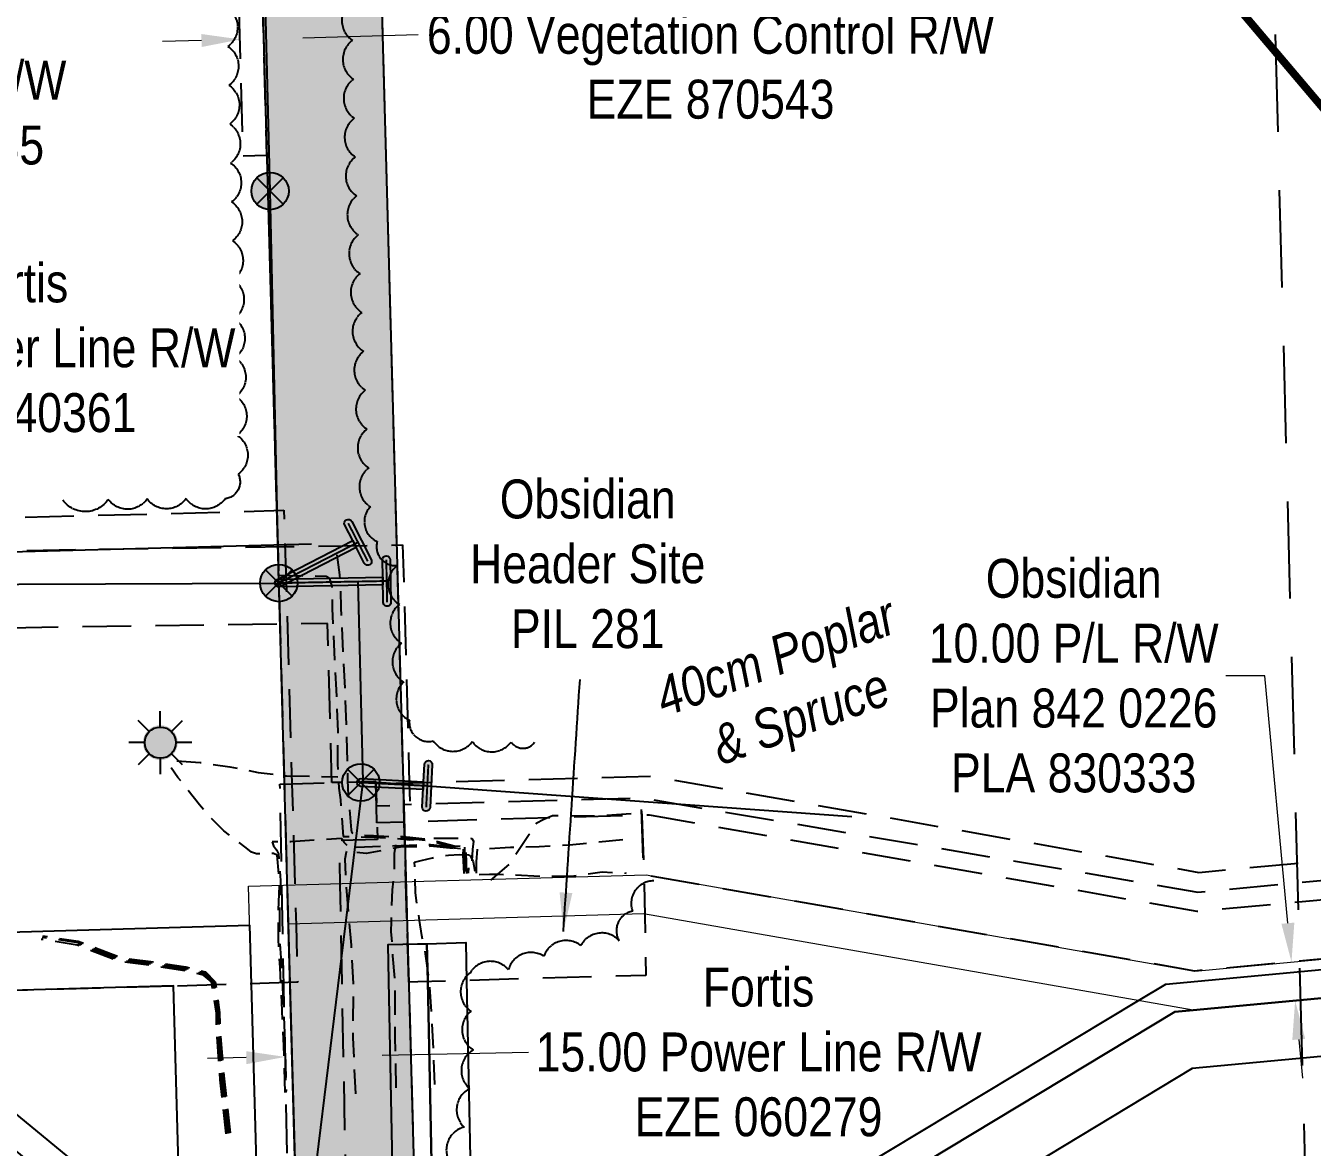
# Model space of a CAD drawing. Extents: x 627695 to 630270, y 5833772 to 5837149.
# Drawn here: x 629089.8 to 629420.4, y 5834782.4 to 5835070.6 of the extents above; entities that cross this region are included whole.
import ezdxf

# ---------------------------------------------------------------- set-up
doc = ezdxf.new("R2010")
doc.units = 0
doc.header["$LTSCALE"] = 5
doc.header["$PDSIZE"] = 0.5
for name, pattern in [('0', [1, 1, 0]), ('DASHDOT2', [12.7, 6.35, -3.175, 0, -3.175]), ('foc-ACCESSROAD', [3.75, 2.5, -1.25]), ('foc-FLOWLINE', [3.75, 2.5, -1.25]), ('foc-LSD', [8, 5, -3]), ('POWERLINE5', [7.799999999999997, 2.399999999999999, -0.6, 0.6, -0.6, 0.6, -0.6, 2.399999999999999]), ('UG_PIPE', [1.875, 1.25, -0.625])]:
    doc.linetypes.add(name, pattern=pattern)
doc.layers.get('Defpoints').update_dxf_attribs({"color": 9})
for name, color, linetype in [('AS-PIPE-UG', 44, 'UG_PIPE'), ('AS-POWER', 104, 'foc-POWER'), ('AS-POWER-EXISTING', 72, 'POWERLINE5'), ('AS-POWER-EXISTING-ANC', 72, 'Continuous'), ('AS-POWER-EXISTING-PP', 72, 'Continuous'), ('AS-ROADS', 254, 'Continuous'), ('AS-WILDLIFE', 131, 'DASHDOT2'), ('C-AR', 13, 'foc-ACCESSROAD'), ('C-FLOWLINE', 13, 'foc-FLOWLINE'), ('C-RW', 13, 'Continuous'), ('C-WS', 13, 'foc-ACCESSROAD'), ('C-WS-S', 8, 'Continuous'), ('F-EZE', 190, 'foc-FLOWLINE'), ('F-RW', 190, 'Continuous'), ('L-SECTION-LSD', 7, 'foc-LSD'), ('P-PROPOSED', 10, 'Continuous'), ('P-PROPOSED-H', 21, 'Continuous'), ('T-BUSH', 110, '0')]:
    doc.layers.add(name, color=color, linetype=linetype)
for name, color, linetype, lineweight in [('C-RW-T', 13, 'Continuous', 9), ('C-WS-T', 13, 'Continuous', 9), ('F-EZE-T', 190, 'Continuous', 9)]:
    doc.layers.add(name, color=color, linetype=linetype, lineweight=lineweight)
doc.styles.add('80CG', font='ARIALN.TTF', dxfattribs={"height": 10})
doc.styles.add('foc-LtypeFont', font='ARIALN.TTF', dxfattribs={"height": 7.349999999999999})
doc.linetypes.add('foc-POWER', pattern='A,6,-1,["P",foc-LtypeFont,S=0.2,R=0,X=-0.625,Y=-0.75],-1.239999999999999,4', length=12.24)
doc.dimstyles.new('Compass 5 000', dxfattribs={"dimscale": 5, "dimtxt": 9, "dimasz": 2, "dimexe": 0.2, "dimexo": 0.0625, "dimgap": 0.5, "dimtad": 0, "dimtih": 1, "dimtoh": 1, "dimzin": 0, "dimdsep": 46, "dimtxsty": '80CG', "dimcen": 0.1, "dimse1": 1, "dimse2": 1, "dimclrd": 256, "dimclrt": 256, "dimaunit": 1, "dimadec": 4, "dimazin": 0, "dimtfac": 0.06, "dimtofl": 0, "dimtmove": 0, "dimatfit": 1, "dimfxl": 0.2, "dimtolj": 1, "dimtzin": 0, "dimlwd": -1, "dimarcsym": 0})

# ---------------------------------------------------------------- blocks, each defined once
blk = doc.blocks.new('POWERPOLE')
h = blk.add_hatch(color=255)
edge = h.paths.add_edge_path()
edge.add_arc((0, 0), 0.9600000000000002, 0, 360)
at = {"linetype": 'Continuous'}
for p, q in [((0.678822509938982, -0.678822509938982), (-0.678822509938982, 0.678822509938982)), ((-0.678822509938982, -0.678822509938982), (0.678822509938982, 0.678822509938982))]:
    blk.add_line(p, q, dxfattribs=at)
blk.add_circle((0, 0), 0.9600000000000002, dxfattribs=at)
blk = doc.blocks.new('*D66')
at = {"layer": 'C-RW-T', "transparency": 16777216}
for p, q in [((629408.1932933668, 5834903.502913931), (629398.193293367, 5834903.50291393)), ((629414.1485233224, 5834839.942436347), (629408.1932933668, 5834903.502913931)), ((629416.9467775215, 5834810.07652443), (629417.8796310633, 5834800.12013029))]:
    blk.add_line(p, q, dxfattribs=at)
for points in [[(629415.8079223459, 5834840.097911936), (629412.4891242991, 5834839.786960756), (629415.0813768642, 5834829.986042207)], [(629418.606176545, 5834810.232000019), (629415.2873784982, 5834809.92104884), (629416.0139239798, 5834820.03291857)]]:
    blk.add_solid(points, dxfattribs=at)
at = {"layer": 'Defpoints', "color": 0, "transparency": 16777216}
for p in [(629468.6608482715, 5834835.006112622), (629469.593395387, 5834825.052988985), (629416.0139239798, 5834820.03291857)]:
    blk.add_point(p, dxfattribs=at)
at = {"layer": 'C-RW-T', "transparency": 16777216, "insert": (629359.1073452086, 5834903.502913932), "char_height": 10, "attachment_point": 5, "style": '80CG'}
blk.add_mtext('\\A1;Obsidian\\P10.00 P/L R/W\\PPlan 842 0226\\PPLA 830333', dxfattribs=at)
blk = doc.blocks.new('*D71')
at = {"layer": 'C-RW-T', "transparency": 16777216}
for p, q in [((628957.0605107415, 5834999.368997375), (629013.8952452927, 5835046.752517475)), ((629013.8952452927, 5835046.752517475), (629023.8952452927, 5835046.752517475)), ((628930.1789302621, 5834976.957633636), (628922.4981294274, 5834970.554095665))]:
    blk.add_line(p, q, dxfattribs=at)
for points in [[(628955.9932544129, 5835000.649130846), (628958.1277670697, 5834998.088863902), (628949.3797099069, 5834992.965459404)], [(628929.1116739335, 5834978.237767108), (628931.2461865903, 5834975.677500164), (628937.8597310968, 5834983.361171606)]]:
    blk.add_solid(points, dxfattribs=at)
at = {"layer": 'Defpoints', "color": 0, "transparency": 16777216}
for p in [(628947.8496739133, 5834994.800679525), (628949.3797099069, 5834992.965459404), (628936.3296951032, 5834985.196391728)]:
    blk.add_point(p, dxfattribs=at)
at = {"layer": 'C-RW-T', "transparency": 16777216, "insert": (629062.9811934498, 5835046.752517475), "char_height": 10, "attachment_point": 5, "style": '80CG'}
blk.add_mtext('\\A1;Obsidian\\P15.00 P/L R/W\\PPLA 140835\\P(Expired)', dxfattribs=at)
blk = doc.blocks.new('*D75')
at = {"layer": 'Defpoints', "color": 0, "transparency": 16777216}
for p in [(629156.4679420152, 5834805.579658582), (629159.6516267696, 5834640.636829908), (629174.5496663096, 5834640.924388099)]:
    blk.add_point(p, dxfattribs=at)
at = {"layer": 'F-EZE-T', "transparency": 16777216}
for p, q in [((629146.469804282, 5834805.386677057), (629136.4716665489, 5834805.193695531)), ((629181.3641192883, 5834806.060198298), (629218.9734808744, 5834806.786124681))]:
    blk.add_line(p, q, dxfattribs=at)
for points in [[(629181.3319557008, 5834807.726554587), (629181.3962828759, 5834804.393842009), (629171.3659815552, 5834805.867216772)], [(629146.4376406944, 5834807.053033346), (629146.5019678695, 5834803.720320768), (629156.4679420152, 5834805.579658582)]]:
    blk.add_solid(points, dxfattribs=at)
at = {"layer": 'F-EZE-T', "transparency": 16777216, "insert": (629278.1139992919, 5834806.786124682), "char_height": 10, "attachment_point": 5, "style": '80CG'}
blk.add_mtext('\\A1;Fortis\\P15.00 Power Line R/W\\PEZE 060279', dxfattribs=at)
blk = doc.blocks.new('*D78')
at = {"layer": 'Defpoints', "color": 0, "transparency": 16777216}
for p in [(629141.862613268, 5835180.60468147), (629147.8638108135, 5835180.768461861), (629144.9615256197, 5835067.055158447)]:
    blk.add_point(p, dxfattribs=at)
at = {"layer": 'F-EZE-T', "transparency": 16777216}
for p, q in [((629134.9652476119, 5835066.782347178), (629124.9689696039, 5835066.509535911)), ((629160.959001173, 5835067.491750105), (629190.6256918849, 5835068.301392205))]:
    blk.add_line(p, q, dxfattribs=at)
for points in [[(629160.9135326282, 5835069.157796441), (629161.0044697177, 5835065.82570377), (629150.9627231652, 5835067.218938837)], [(629134.9197790672, 5835068.448393513), (629135.0107161566, 5835065.116300843), (629144.9615256197, 5835067.055158447)]]:
    blk.add_solid(points, dxfattribs=at)
at = {"layer": 'F-EZE-T', "transparency": 16777216, "insert": (629265.7825813801, 5835068.301392206), "char_height": 10, "attachment_point": 5, "style": '80CG'}
blk.add_mtext('\\A1;Fortis\\P6.00 Vegetation Control R/W\\PEZE 870543', dxfattribs=at)
blk = doc.blocks.new('*D80')
at = {"layer": 'Defpoints', "color": 0, "transparency": 16777216}
for p in [(629017.5676525071, 5834934.692801286), (629084.7630626826, 5834935.678635113), (629085.0548782679, 5834915.788195751)]:
    blk.add_point(p, dxfattribs=at)
at = {"layer": 'F-EZE-T', "transparency": 16777216}
for p, q in [((629026.7891720537, 5834987.7548001), (629016.7891720538, 5834987.754800099)), ((629016.7891720538, 5834987.754800099), (629017.2742611147, 5834954.690649207)), ((629017.4209568109, 5834944.691725246), (629017.2742611147, 5834954.690649207)), ((629018.0061637887, 5834904.803437962), (629018.1528594849, 5834894.804514002))]:
    blk.add_line(p, q, dxfattribs=at)
for points in [[(629019.0874441375, 5834944.716174529), (629015.7544694841, 5834944.667275963), (629017.5676525071, 5834934.692801286)], [(629019.6726511155, 5834904.827887245), (629016.339676462, 5834904.77898868), (629017.8594680926, 5834914.802361923)]]:
    blk.add_solid(points, dxfattribs=at)
at = {"layer": 'F-EZE-T', "transparency": 16777216, "insert": (629086.3833057503, 5834987.7548001), "char_height": 10, "attachment_point": 5, "style": '80CG', "bg_fill": 3, "box_fill_scale": 1.1, "bg_fill_color": 256, "bg_fill_true_color": 13158600, "bg_fill_transparency": 0}
blk.add_mtext('\\A1;Fortis\\P20.00 Power Line R/W\\PEZE 140361', dxfattribs=at)
blk = doc.blocks.new('GAS')
h = blk.add_hatch(color=255)
h.dxf.hatch_style = 1
edge = h.paths.add_edge_path()
edge.add_arc((0, 0), 0.9, 0, 360)
for p, q in [((0, 0.8077887887338874), (0, 1.615577579286764)), ((-0.5711929310346023, 0.5711929297831376), (-1.142385862069204, 1.142385861385264)), ((0.5711929310309642, 0.5711929297831376), (1.142385862065566, 1.142385861385264)), ((-0.8077887898725749, 0), (-1.615577579628734, 0)), ((1.615577579625096, 0), (0.8077887898689368, 0)), ((-0.5711929310346023, -0.5711929316021271), (-1.142385862069204, -1.142385863204253)), ((1.142385862065566, -1.142385863204253), (0.5711929310309642, -0.5711929316021271)), ((0, -0.8077887905528768), (0, -1.615577581105753))]:
    blk.add_line(p, q)
blk.add_circle((0, 0), 0.8000000000000003)
blk = doc.blocks.new('*U94')
h = blk.add_hatch(color=255)
h.dxf.hatch_style = 1
edge = h.paths.add_edge_path()
edge.add_arc((0.5029991702144034, -0.9782595947720736), 0.2, -152.78878748438478, 27.211212515615216, ccw=False)
edge.add_line((0.3251337893467537, -1.069713989356511), (-0.2693197754520867, 0.08641098628321275))
edge.add_line((-0.2693197754520867, 0.08641098628321274), (-0.6808645510820532, 0.8868052001876366))
edge.add_arc((-0.5029991702144034, 0.9782595947720736), 0.2, 27.211212515615216, 207.2112125156152, ccw=False)
edge.add_line((-0.3251337893467537, 1.069713989356511), (0.6808645510820531, -0.8868052001876365))
h = blk.add_hatch(color=255)
h.dxf.hatch_style = 1
edge = h.paths.add_edge_path()
edge.add_arc((-4.07119409898296, -2.093316809274257), 0.2, 117.21121251561519, 297.2112125156152, ccw=False)
edge.add_line((-4.162648493567397, -1.915451428406608), (-0.2693197754520869, 0.08641098628321275))
edge.add_line((-0.2693197754520867, 0.08641098628321274), (-0.08641098628321275, -0.2693197754520867))
edge.add_line((-0.08641098628321277, -0.2693197754520867), (-3.979739704398523, -2.271182190141907))
at = {"color": 255}
blk.add_lwpolyline([(0.6808645510820532, -0.8868052001876366, -0.9999999999999999), (0.3251337893467537, -1.069713989356511), (-0.2693197754520867, 0.08641098628321274), (-0.6808645510820532, 0.8868052001876366, -0.9999999999999999), (-0.3251337893467537, 1.069713989356511)], format="xyb", close=True, dxfattribs=at)
at = {"color": 72, "const_width": 0.1, "flags": 128}
for points in [[(0.5029991702144035, -0.9782595947720736), (-0.5029991702144035, 0.9782595947720736)], [(-4.07119409898296, -2.093316809274257), (0, 0)]]:
    blk.add_lwpolyline(points, dxfattribs=at)
at = {"color": 255, "flags": 128}
blk.add_lwpolyline([(-3.979739704398523, -2.271182190141907, -0.9999999999999999), (-4.162648493567397, -1.915451428406608), (-0.2693197754520867, 0.08641098628321274), (-0.08641098628321277, -0.2693197754520867)], format="xyb", close=True, dxfattribs=at)
blk = doc.blocks.new('*U95')
h = blk.add_hatch(color=255)
h.dxf.hatch_style = 1
edge = h.paths.add_edge_path()
edge.add_arc((0.02051008571809426, -1.099808772643607), 0.2, -178.93162777222437, 1.068372227775626, ccw=False)
edge.add_line((-0.1794551456716524, -1.103537879137806), (-0.2036943378839456, 0.1962361248955478))
edge.add_line((-0.2036943378839456, 0.1962361248955477), (-0.2204753171078409, 1.096079666149408))
edge.add_arc((-0.02051008571809426, 1.099808772643607), 0.2, 1.068372227775626, 181.0683722277756, ccw=False)
edge.add_line((0.1794551456716524, 1.103537879137806), (0.2204753171078409, -1.096079666149408))
h = blk.add_hatch(color=255)
h.dxf.hatch_style = 1
edge = h.paths.add_edge_path()
edge.add_arc((-5.54649928775616, -0.1034354140982016), 0.1999999999999999, 91.06837222777568, 271.06837222777574, ccw=False)
edge.add_line((-5.550228394250359, 0.09652981729154497), (-0.2036943378839453, 0.1962361248955477))
edge.add_line((-0.2036943378839456, 0.1962361248955477), (-0.1962361248955477, -0.2036943378839456))
edge.add_line((-0.1962361248955477, -0.2036943378839456), (-5.542770181261961, -0.3034006454879481))
at = {"color": 255}
blk.add_lwpolyline([(0.2204753171078409, -1.096079666149408, -0.9999999999999999), (-0.1794551456716524, -1.103537879137806), (-0.2036943378839456, 0.1962361248955477), (-0.2204753171078409, 1.096079666149408, -0.9999999999999999), (0.1794551456716524, 1.103537879137806)], format="xyb", close=True, dxfattribs=at)
at = {"color": 72, "const_width": 0.1, "flags": 128}
for points in [[(0.02051008571809426, -1.099808772643607), (-0.02051008571809426, 1.099808772643607)], [(-5.546499287756161, -0.1034354140982015), (0, 0)]]:
    blk.add_lwpolyline(points, dxfattribs=at)
at = {"color": 255, "flags": 128}
blk.add_lwpolyline([(-5.542770181261961, -0.3034006454879481, -0.9999999999999999), (-5.550228394250359, 0.09652981729154497), (-0.2036943378839456, 0.1962361248955477), (-0.1962361248955477, -0.2036943378839456)], format="xyb", close=True, dxfattribs=at)
blk = doc.blocks.new('*U96')
h = blk.add_hatch(color=255)
h.dxf.hatch_style = 1
edge = h.paths.add_edge_path()
edge.add_arc((-0.05603186786437137, -1.09857199572155), 0.2, 177.0802004582454, 357.08020045824543, ccw=False)
edge.add_line((-0.2557722307228351, -1.088384383382574), (-0.1895527505194871, 0.2099279751974403))
edge.add_line((-0.1895527505194871, 0.2099279751974403), (-0.1437084949940923, 1.108759608060527))
edge.add_arc((0.05603186786437137, 1.09857199572155), 0.2, -2.919799541754628, 177.0802004582454, ccw=False)
edge.add_line((0.2557722307228351, 1.088384383382574), (0.1437084949940923, -1.108759608060527))
h = blk.add_hatch(color=255)
h.dxf.hatch_style = 1
edge = h.paths.add_edge_path()
edge.add_arc((-3.416569935390726, 0.1742596715688715), 0.2000000000000001, 87.08020045824532, 267.0802004582453, ccw=False)
edge.add_line((-3.406382323051749, 0.3740000344273351), (-0.1895527505194869, 0.2099279751974403))
edge.add_line((-0.1895527505194871, 0.2099279751974403), (-0.2099279751974403, -0.189552750519487))
edge.add_line((-0.2099279751974403, -0.189552750519487), (-3.426757547729703, -0.02548069128959227))
at = {"color": 255}
blk.add_lwpolyline([(0.1437084949940923, -1.108759608060527, -0.9999999999999999), (-0.2557722307228351, -1.088384383382574), (-0.1895527505194871, 0.2099279751974403), (-0.1437084949940923, 1.108759608060527, -0.9999999999999999), (0.2557722307228351, 1.088384383382574)], format="xyb", close=True, dxfattribs=at)
at = {"color": 72, "const_width": 0.1, "flags": 128}
for points in [[(-0.05603186786437139, -1.09857199572155), (0.05603186786437139, 1.09857199572155)], [(-3.416569935390726, 0.1742596715688714), (0, 0)]]:
    blk.add_lwpolyline(points, dxfattribs=at)
at = {"color": 255, "flags": 128}
blk.add_lwpolyline([(-3.426757547729703, -0.02548069128959226, -0.9999999999999999), (-3.406382323051749, 0.3740000344273351), (-0.1895527505194871, 0.2099279751974403), (-0.2099279751974403, -0.189552750519487)], format="xyb", close=True, dxfattribs=at)

msp = doc.modelspace()

# ---------------------------------------------------------------- hatches: boundary and pattern name
at = {"layer": 'AS-ROADS'}
h = msp.add_hatch(color=256, dxfattribs=at)
h.dxf.hatch_style = 1
h.paths.add_polyline_path([(629228.6396805332, 5833777.063489062), (629233.6362214476, 5833777.196504169), (629232.3953563595, 5833829.847862775), (629230.2431670697, 5833910.285937357), (629228.275272583, 5833977.598533767), (629224.5305666561, 5834050.609772001), (629216.9255761858, 5834092.240172934), (629207.7430982973, 5834113.842892783), (629195.9873035632, 5834135.795374061), (629189.2503700232, 5834163.511922773), (629185.5533388639, 5834249.894631099), (629181.7478845355, 5834362.516482089), (629179.0616561655, 5834452.507132638), (629177.1279193982, 5834500.943539205), (629175.9633901888, 5834548.348374534), (629173.0742581899, 5834669.454933941), (629170.2940402825, 5834762.974263781), (629167.7680985878, 5834850.279275974), (629162.1708115921, 5835048.49904729), (629162.142908824, 5835051.460726756), (629160.6496455567, 5835126.22190741), (629158.7595442032, 5835218.793883482), (629156.0083069687, 5835335.793972207), (629154.1782971568, 5835400.008316507), (629152.3183389927, 5835478.188557997), (629150.5655050679, 5835542.893427423), (629149.40514482, 5835604.351507798), (629145.8349026717, 5835688.595817812), (629140.8410973303, 5835688.384182221), (629144.4088551832, 5835604.198492203), (629145.5684949362, 5835542.778572618), (629147.3216610125, 5835478.06144206), (629149.1817028454, 5835399.877683535), (629151.0116930344, 5835335.664027835), (629153.762455801, 5835218.684116534), (629155.6523544485, 5835126.122092606), (629157.1450911791, 5835051.387273269), (629157.1731884099, 5835048.404952725), (629162.7719014164, 5834850.134724043), (629165.2979597194, 5834762.825736261), (629168.0777418101, 5834669.3210661), (629170.9666098163, 5834548.225625522), (629172.132080607, 5834500.782460795), (629174.0663438366, 5834452.332867362), (629176.7521154677, 5834362.357517953), (629180.5586611361, 5834249.703368917), (629184.2776299799, 5834162.808077244), (629191.2806964368, 5834133.996625964), (629203.2309017067, 5834111.681107243), (629212.1084238183, 5834090.795827099), (629219.5554333469, 5834050.030228015), (629223.2807274243, 5833977.39746629), (629225.2468329303, 5833910.146062668), (629227.3986436456, 5833829.722137243)])
at = {"layer": 'P-PROPOSED-H', "linetype": 'ByBlock'}
h = msp.add_hatch(color=256, dxfattribs=at)
h.dxf.hatch_style = 1
h.paths.add_polyline_path([(629206.7282413509, 5834155.761525963), (629176.2687545293, 5834154.975853686), (629163.155766835, 5834628.381905351), (629136.0040000019, 5835608.617000017), (629166.4643006999, 5835609.373289587)])

# ---------------------------------------------------------------- linework, layer by layer
at = {"layer": 'AS-PIPE-UG', "flags": 128}
for points in [[(629169.7690000036, 5834934.621000029), (629170.447, 5834929.436), (629170.6300000036, 5834927.119000029), (629170.7520000036, 5834920.946), (629171.805, 5834899.77), (629172.132, 5834890.642000029), (629172.494, 5834877.139000029), (629172.579, 5834874.318), (629173.416, 5834863.961000029), (629173.599, 5834863.206000001), (629174.0380000036, 5834862.777000029), (629175.3800000036, 5834862.583), (629179.1370000036, 5834862.517000029), (629184.6280000036, 5834862.116000029), (629188.4840000037, 5834861.681000029), (629193.957, 5834861.136000029), (629200.0070000036, 5834859.343), (629201.95, 5834859.086000029), (629203.808000003, 5834857.675), (629204.8100000037, 5834855.753000028), (629205.2240000037, 5834853.294)], [(629154.7690000036, 5834929.37), (629166.9550000036, 5834929.122), (629167.861, 5834928.487), (629168.4610000036, 5834926.51), (629168.5350000036, 5834920.848000029), (629169.539, 5834899.939000029), (629169.948, 5834889.178000029), (629169.927, 5834880.805000029), (629170.2200000036, 5834874.606000029), (629170.687, 5834871.634), (629171.319, 5834862.263000029), (629174.15, 5834862.201000029), (629179.367, 5834862.070000029), (629184.5500000037, 5834861.744000029), (629188.4810000036, 5834861.406000029), (629194.456, 5834861.776), (629200.148, 5834861.770000028), (629203.166, 5834861.808), (629204.4240000036, 5834861.731), (629204.8730000036, 5834861.004), (629204.634, 5834858.891), (629204.445, 5834855.636), (629204.475, 5834853.045)], [(629128.601, 5834881.654), (629134.6380000036, 5834881.265), (629142.214, 5834880.121), (629149.527, 5834878.695), (629156.7980000036, 5834877.791), (629170.0210000036, 5834877.556000029)], [(629156.4340000036, 5834796.447), (629156.08, 5834808.446000029), (629155.599, 5834819.691000029), (629155.152, 5834828.562000029), (629154.7210000036, 5834835.845000029), (629154.6950000036, 5834842.465), (629155.0460000036, 5834850.821000029), (629154.3770000036, 5834857.449), (629153.424, 5834857.881000029), (629149.0990000037, 5834857.78), (629147.806, 5834858.182000029), (629146.3900000036, 5834859.269), (629140.7030000036, 5834863.717000029), (629137.121, 5834867.293000028), (629134.3960000036, 5834870.339000029), (629128.8940000036, 5834877.412), (629127.149, 5834879.911000029)], [(629245.342, 5834868.082000029), (629235.738, 5834867.432000029), (629225.1200000036, 5834867.571), (629222.961, 5834866.59), (629220.9950000036, 5834865.554000028), (629219.1550000036, 5834862.701), (629214.0150000036, 5834855.073000029), (629208.0790000036, 5834850.019)], [(629202.449, 5834852.753000028), (629202.3630000036, 5834854.301), (629202.196, 5834857.548000029), (629202.3340000036, 5834859.432), (629199.903, 5834859.13), (629193.728, 5834859.699000029), (629186.033, 5834859.478), (629177.2430000036, 5834857.850000028), (629174.2540000002, 5834858.194), (629171.5930000036, 5834860.673000029), (629170.9040000036, 5834861.719), (629157.952, 5834860.894), (629153.103, 5834860.838), (629153.4810000036, 5834859.867), (629154.2120000037, 5834858.764000029), (629154.736, 5834857.79), (629155.2900000036, 5834850.901), (629154.9700000036, 5834842.562000029), (629155.006, 5834835.802), (629155.5210000036, 5834828.616), (629155.9740000037, 5834819.656), (629156.444, 5834808.523), (629156.751, 5834796.892000029), (629156.4340000036, 5834796.447)], [(629184.996, 5834797.674), (629184.7460000037, 5834810.663000029), (629184.752, 5834823.862), (629184.1670000036, 5834831.545), (629183.7330000036, 5834837.783), (629183.786, 5834840.351000029), (629183.8000000037, 5834843.982), (629184.0360000036, 5834848.490000029), (629184.505, 5834852.732000029), (629184.547, 5834857.89), (629185.249, 5834862.312), (629186.6900000036, 5834862.207), (629188.5290000036, 5834862.013000029), (629194.0640000036, 5834861.402), (629200.228, 5834859.745000029), (629202.8050000037, 5834859.879000029), (629203.0270000036, 5834852.756)], [(629205.604, 5834852.758000029), (629205.6360000037, 5834855.736), (629205.8930000036, 5834859.044000029), (629207.106, 5834859.052), (629214.3830000036, 5834859.488), (629221.717, 5834859.668000028), (629229.5440000036, 5834860.12), (629245.61, 5834861.694)], [(629174.588, 5834796.131), (629173.9480000036, 5834810.505), (629173.982, 5834824.478), (629173.477, 5834834.291), (629172.8570000036, 5834841.378000028), (629172.2290000037, 5834849.537), (629171.8410000036, 5834856.492), (629172.2250000036, 5834858.266000029), (629172.5910000036, 5834859.495000029), (629174.3990000036, 5834859.465000029), (629176.811, 5834859.53), (629186.279, 5834859.92), (629193.804, 5834860.154000029), (629200.0220000036, 5834859.553000029), (629202.54, 5834859.699000029), (629202.5520000036, 5834857.574000029), (629202.6920000036, 5834856.027000029), (629202.704, 5834852.745)], [(629194.8820000036, 5834798.496000029), (629194.427, 5834810.843), (629193.617, 5834824.431000029), (629192.54, 5834832.035000029), (629191.559, 5834836.771), (629191.0000000036, 5834840.596000029), (629189.927, 5834847.788), (629189.812, 5834853.527000029), (629189.681, 5834855.618000029), (629191.3750000036, 5834856.052), (629194.3300000036, 5834856.763), (629198.424, 5834857.463), (629201.2950000037, 5834857.62), (629203.717, 5834857.470000029), (629203.4920000036, 5834852.812)], [(629206.2810000036, 5834852.419000012), (629209.008, 5834852.549000029), (629211.536, 5834852.530000029), (629214.0610000036, 5834852.434), (629222.4150000036, 5834852.032), (629229.9160000036, 5834852.011000029), (629237.937, 5834853.138), (629244.0500000037, 5834852.837)], [(629141.3330000036, 5834785.839000029), (629139.773, 5834799.66), (629138.8640000036, 5834811.768000029), (629138.767, 5834816.826000029), (629137.561, 5834824.887000029), (629135.4970000036, 5834826.621000029), (629130.653, 5834827.674000029), (629122.7570000036, 5834828.966000029), (629113.6270000036, 5834830.103000029), (629103.008, 5834834.315), (629093.7660000036, 5834835.795)], [(629142.1170000036, 5834785.958000029), (629140.4760000036, 5834799.838), (629139.551, 5834811.691000029), (629139.3540000037, 5834816.963), (629138.2290000037, 5834824.948000029), (629135.871, 5834827.116), (629130.8290000036, 5834828.255000029), (629122.8770000036, 5834829.581), (629113.9290000036, 5834830.733000029), (629103.2450000036, 5834834.889000029), (629094.002, 5834836.259)], [(629142.41, 5834786.067000029), (629140.83, 5834799.932), (629139.85, 5834811.659000029), (629139.6980000036, 5834816.980000029), (629138.5520000036, 5834824.822), (629136.08, 5834827.331000029), (629130.9, 5834828.616), (629122.806, 5834829.870000029), (629114.1230000036, 5834831.041), (629103.292, 5834835.205), (629094.154, 5834836.617)], [(629141.728, 5834785.881000029), (629140.135, 5834799.65), (629139.215, 5834811.738000029), (629139.0810000036, 5834816.87), (629137.919, 5834824.903000029), (629135.705, 5834826.853), (629130.7850000036, 5834827.948), (629122.856, 5834829.25), (629113.767, 5834830.436000029), (629103.1510000036, 5834834.596)]]:
    msp.add_lwpolyline(points, dxfattribs=at)
at = {"layer": 'AS-POWER', "flags": 128}
for points in [[(629154.8220000037, 5834927.363000029), (629152.5730000036, 5835028.099), (629149.9340000036, 5835133.218), (629147.5960000036, 5835237.973), (629145.272, 5835342.671), (629144.252, 5835390.782), (629142.9600000036, 5835448.067), (629140.51, 5835547.739), (629138.534, 5835634.757), (629124.1220000002, 5835667.89)], [(628911.4374598042, 5834924.471381538), (628988.556, 5834925.536000029), (629087.979, 5834927.075), (629154.8220000037, 5834927.363000029), (629175.227, 5834927.834)], [(629162.653, 5834762.982), (629176.4780000036, 5834876.364), (629175.227, 5834927.834)], [(629176.4920000028, 5834876.440000029), (629202.357, 5834874.544000029), (629302.109, 5834867.388)]]:
    msp.add_lwpolyline(points, dxfattribs=at)
at = {"layer": 'AS-ROADS', "flags": 128}
msp.add_lwpolyline([(628911.2394766986, 5834931.98171939), (628919.236, 5834932.103000029), (628982.6080000036, 5834933.763000029), (629066.274, 5834934.838000029), (629163.237, 5834937.465000029)], dxfattribs=at)
at = {"layer": 'AS-WILDLIFE', "const_width": 1.999999999999998, "flags": 128}
msp.add_lwpolyline([(629925.6958349773, 5834460.674148638), (629885.6250037132, 5834502.999887584), (629361.7500013144, 5835121.999962582), (629052.1874879126, 5835455.49997915), (628898.4514392483, 5835417.086149617)], dxfattribs=at)
at = {"layer": 'C-AR', "flags": 128}
msp.add_lwpolyline([(629206.7282413509, 5834155.761525963), (629176.2687545293, 5834154.975853686), (629163.155766835, 5834628.381905351), (629136.0040000019, 5835608.617000017), (629166.4643006999, 5835609.373289587)], close=True, dxfattribs=at)
at = {"layer": 'C-FLOWLINE', "flags": 128}
msp.add_lwpolyline([(629669.7288807536, 5834905.415002165), (629602.576293886, 5834847.552389055), (629390.2264437897, 5834827.657918185), (629248.6610597296, 5834852.333806369), (629247.9229142672, 5834872.154963206), (629391.048899265, 5834847.954386516), (629594.3039704985, 5834866.996960685), (629656.024384207, 5834920.180492091), (629690.6720790431, 5834950.035211315), (629712.9900809453, 5834969.269670931), (629771.3146414246, 5835000.09986255), (629813.0407956255, 5835022.15663411), (629813.6316038887, 5834999.69637023), (629771.911198017, 5834977.642908731), (629724.7598366471, 5834952.718847078), (629704.3765061323, 5834935.271316568), (629669.7288807536, 5834905.415002165)], close=True, dxfattribs=at)
at = {"layer": 'C-RW', "flags": 128}
for points in [[(628908.5271663283, 5835034.871140998), (628912.1017391374, 5835037.847495941), (628971.5154259994, 5834966.583032697), (628978.6854229758, 5834957.98240348), (629014.5293687213, 5834958.235171002), (629064.2205854587, 5834958.586394353), (629064.6886485962, 5834943.580922496), (629065.5120336915, 5834913.11237783), (629067.5644623068, 5834837.156146246), (629147.3148342915, 5834839.435966688), (629149.6824879972, 5834754.099552773), (629154.0437273026, 5834614.567922181), (629154.6424270696, 5834572.301349392)], [(629134.569, 5834577.827), (629134.055, 5834614.114000029), (629129.6980000036, 5834753.510000029), (629127.745711863, 5834823.875555715), (629053.0124033166, 5834821.73915786), (629050.4982820338, 5834913.008526918), (629049.658888525, 5834943.475945733), (629014.9246916348, 5834943.232880117), (628971.7041345926, 5834942.929859097), (628908.9669115817, 5835018.189740794)]]:
    msp.add_lwpolyline(points, dxfattribs=at)
at = {"layer": 'C-RW'}
for points in [[(629194.3086784646, 5834499.752888908), (629186.2550512402, 5834663.036434301), (629185.5835655116, 5834697.850285865), (629184.6017690237, 5834748.755983667), (629184.459479263, 5834756.135085007), (629183.129519668, 5834825.104640378), (629182.9489769385, 5834834.455338501), (629190.4477312079, 5834834.613138804), (629192.9038007851, 5834834.664521417), (629193.1040815441, 5834824.951112756), (629194.4947201042, 5834757.567816161), (629194.6470073452, 5834750.191081372), (629195.7213721948, 5834698.118962261), (629196.4649093224, 5834663.012648665), (629204.7525895573, 5834490.64846844)], [(629204.7707461286, 5834490.270854627), (629196.4649093224, 5834663.012648665), (629195.7213907527, 5834698.118262134), (629194.6470073452, 5834750.191081372), (629194.4947201042, 5834757.567816161), (629193.1040815441, 5834824.951112756), (629192.9038007851, 5834834.664521417), (629202.8839208584, 5834835.008017789), (629203.0871931451, 5834825.230729305), (629204.4629817888, 5834758.991686341), (629204.6160750655, 5834751.614972583), (629205.5006808034, 5834708.98228568), (629205.7213238013, 5834698.384005843), (629206.4490679, 5834663.364051742), (629215.0118418364, 5834485.492159141)]]:
    msp.add_lwpolyline(points, dxfattribs=at)
at = {"layer": 'C-RW-T', "flags": 128}
for points in [[(629157.118, 5834486.438), (629153.4620000037, 5834616.832), (629149.819, 5834751.457), (629147.0303450204, 5834849.428493542), (629249.2428568226, 5834852.350438179), (629390.2264562495, 5834827.657919341), (629602.576293886, 5834847.552389055)], [(629606.6849621505, 5834837.897639557), (629389.826146672, 5834817.579288187), (629248.5160000036, 5834842.329000029), (629157.3018217381, 5834839.721464264), (629159.8117299092, 5834751.734349703), (629163.4546486896, 5834617.112174895), (629167.1107766078, 5834486.713574729)]]:
    msp.add_lwpolyline(points, dxfattribs=at)
at = {"layer": 'C-WS', "flags": 128}
for points in [[(629127.7500000036, 5834823.721), (629067.9691665553, 5834822.166726203), (629067.5761374604, 5834836.724072421), (629065.5120336915, 5834913.11237783), (629064.6886485962, 5834943.580922496), (629156.1507494966, 5834946.051722831), (629158.1955864697, 5834875.770484518), (629158.960590257, 5834849.46801014), (629159.2554966895, 5834839.475551721), (629159.6739362252, 5834824.788286482), (629127.7500000036, 5834823.721)], [(629190.5857454791, 5834824.880356606), (629188.196032069, 5834824.812716245), (629187.9600722701, 5834833.419364624), (629187.9293951445, 5834834.542382675), (629187.8341287456, 5834838.003635747), (629187.7700016734, 5834840.308352275), (629187.490808871, 5834850.300427207), (629187.0547573293, 5834865.944434585), (629186.9289878694, 5834870.441730719), (629247.9229142672, 5834872.154963206), (629248.0944980852, 5834867.545977447), (629248.6704216693, 5834852.082438441), (629248.8750861957, 5834841.895908849), (629249.1843644576, 5834826.524290892), (629200.5688570801, 5834825.159973156), (629190.5857454791, 5834824.880356606)]]:
    msp.add_lwpolyline(points, close=True, dxfattribs=at)
at = {"layer": 'F-EZE', "flags": 128}
for points in [[(629139.6318930093, 5835474.839013523), (629141.7376865775, 5835399.111535784), (629145.3213855524, 5835270.249819661), (629151.6804955459, 5835037.236132131), (629145.6794803606, 5835037.063409809), (629139.3200381813, 5835270.084391052), (629133.4404557396, 5835481.510025815), (629139.6318930093, 5835474.839013523)], [(629596.3601265504, 5834862.164526343), (629390.8442912082, 5834842.911224467), (629250.6128341487, 5834867.616733573), (629250.0590717405, 5834867.714152882), (629189.5735192348, 5834866.01520201), (629180.0465067319, 5834865.747596908), (629179.9347123628, 5834870.000438675), (629179.7844635922, 5834875.750235695), (629188.3422892267, 5834875.990652806), (629189.2932089866, 5834876.017256879), (629250.7936124193, 5834877.744620836), (629391.2530594664, 5834852.998337518), (629592.2477414354, 5834871.829994379), (629641.2510268133, 5834914.056064863), (629645.0392412633, 5834917.320535786), (629652.6128824345, 5834923.853016306), (629656.0223109084, 5834920.178335001), (629659.429307337, 5834916.510597643), (629651.8652985974, 5834909.993476865), (629648.076617078, 5834906.728187591), (629596.3601265504, 5834862.164526343)], [(629173.4555813414, 5834697.528192031), (629177.3037470216, 5834497.946864256), (629177.4985401725, 5834487.859172985), (629177.7157558645, 5834476.596698483), (629200.0702601668, 5834477.556032767), (629205.3703153837, 5834477.783479894), (629215.3620652043, 5834478.211956967), (629225.3593900907, 5834478.641403086), (629590.4476840332, 5834494.329837082), (629609.0885861288, 5834495.131979632), (629609.3114525153, 5834489.952932215), (629609.7290530197, 5834480.24308696), (629601.1997370695, 5834479.876301002), (629583.0905269147, 5834479.096831779), (629226.0762771744, 5834463.755936428), (629216.0784350055, 5834463.326476414), (629201.3899800722, 5834462.695950875), (629200.4943228195, 5834462.657800498), (629170.0201206957, 5834461.349096601), (629163.1114931848, 5834461.052545415), (629162.6195446061, 5834486.54378903), (629162.4244503074, 5834496.660097847), (629162.3184749314, 5834502.160434541), (629158.8511126005, 5834501.927839286), (629142.9444902922, 5834500.858037625), (629122.9627396602, 5834499.515898459), (629107.9758748267, 5834498.509308424), (629026.7922169485, 5834493.057714433), (628989.7745052708, 5834490.57162675), (628988.7748941667, 5834505.440309323), (629001.5350753883, 5834506.297127469), (629026.3988780217, 5834507.967463291), (629107.5552763802, 5834513.305636049), (629122.542522343, 5834514.291517821), (629142.5282666271, 5834515.413962158), (629158.4444303614, 5834516.586010752), (629162.0366921108, 5834516.918103559), (629161.9126508302, 5834523.362227386), (629161.5267329081, 5834543.353037666), (629158.558517569, 5834697.13265844), (629157.6377438123, 5834744.904991776), (629157.4955136761, 5834752.283393095), (629156.1125661045, 5834824.011667008), (629155.6235906783, 5834849.370181431), (629155.1163212811, 5834875.683188054), (629158.1955864697, 5834875.770484518), (629179.7695704974, 5834876.378818067), (629179.7858627696, 5834875.750272796), (629180.0465067319, 5834865.747596908), (629180.1578547837, 5834861.48173139), (629170.2996101831, 5834861.204666887), (629170.5196711159, 5834849.803634295), (629170.7124575946, 5834839.808569573), (629171.0014642532, 5834824.815567763), (629172.3588734666, 5834754.406222457), (629172.5011262397, 5834747.027821208), (629173.4555813414, 5834697.528192031)]]:
    msp.add_lwpolyline(points, close=True, dxfattribs=at)
msp.add_lwpolyline([(628910.9835737341, 5834941.689202828), (628921.7613300201, 5834941.847065815), (628921.8867890869, 5834933.289948142), (629015.151162976, 5834934.658213143), (629049.8875759821, 5834935.167080022), (629064.909986212, 5834935.38736767), (629156.422163912, 5834936.729956402), (629186.6473506045, 5834937.174213349), (629188.3422892267, 5834875.990652806), (629188.5017237153, 5834870.236895223), (629179.9294806353, 5834870.000300026), (629179.7753384887, 5834875.749993865), (629179.755348868, 5834876.37333649), (629168.4869469143, 5834876.063307028), (629167.3210382904, 5834916.996191314), (629157.000633329, 5834916.844728406), (629065.4474666634, 5834915.500258381), (629050.4355193289, 5834915.280248646), (629015.6753612016, 5834914.770755283), (628957.009598052, 5834913.909753029), (628922.1783339791, 5834913.399045137), (628911.7333723273, 5834913.246166067)], dxfattribs=at)
at = {"layer": 'F-RW'}
for points in [[(628911.7056412465, 5834914.298123421), (628956.6914346064, 5834914.248953883), (628957.0090902117, 5834913.910540329), (628958.4534983144, 5834912.371109752), (629017.3939918564, 5834849.576879849), (629022.2586886691, 5834844.394276422), (629131.7289370089, 5834754.321442256), (629137.6508180178, 5834749.449110097), (629151.8102396874, 5834751.471452488), (629157.4955136761, 5834752.283393095), (629161.7210414716, 5834752.88650532), (629172.3588893712, 5834754.405622317), (629184.4595190241, 5834756.133584681), (629192.5316021704, 5834757.286776557), (629194.4947386582, 5834757.567116028), (629204.4630003456, 5834758.990986206), (629296.0929202478, 5834772.079257942), (629375.7685925801, 5834820.054228152), (629382.7813108431, 5834824.277171105), (629603.675183819, 5834844.972303381)], [(629606.6849621505, 5834837.897639557), (629389.8179499329, 5834817.578520201), (629385.127272266, 5834817.140323402), (629298.5986885987, 5834765.039197403), (629204.6160750655, 5834751.614972583), (629194.6470073452, 5834750.191081372), (629192.7296053355, 5834749.916958677), (629184.6017690237, 5834748.755983667), (629172.5011262397, 5834747.027821208), (629161.9311886516, 5834745.518411236), (629157.6377438123, 5834744.904991776), (629152.0060862675, 5834744.097975143), (629135.4900573308, 5834741.741853747), (629132.0031675027, 5834744.610697026), (629017.6812585784, 5834838.675290187), (629017.2410199944, 5834839.03778063), (628953.5103567851, 5834906.936176925), (628911.898570445, 5834906.979501682)], [(629215.0118418364, 5834485.492159141), (629206.4490679, 5834663.364051742), (629205.7213238013, 5834698.384005843), (629205.5006808034, 5834708.98228568), (629298.5986885987, 5834765.039197403), (629385.127272266, 5834817.140323402), (629389.8179499329, 5834817.578520201), (629606.6849621505, 5834837.897639557)], [(629612.9187047007, 5834823.430313715), (629389.5158590112, 5834802.566210275), (629303.214977443, 5834750.400792141), (629217.5179931053, 5834698.697397553), (629215.7452053268, 5834697.6314701), (629216.4500384452, 5834663.708213901), (629225.0044135065, 5834486.019969491)]]:
    msp.add_lwpolyline(points, dxfattribs=at)
at = {"layer": 'L-SECTION-LSD', "flags": 128}
msp.add_lwpolyline([(629399.3980785562, 5835508.153629674), (629420.4172372844, 5834703.873792392)], dxfattribs=at)
at = {"layer": 'P-PROPOSED', "linetype": 'ByBlock', "flags": 128}
msp.add_lwpolyline([(629206.7282413509, 5834155.761525963), (629176.2687545293, 5834154.975853686), (629163.155766835, 5834628.381905351), (629136.0040000019, 5835608.617000017), (629166.4643006999, 5835609.373289587)], close=True, dxfattribs=at)
at = {"layer": 'T-BUSH', "flags": 128}
for points in [[(629102.5426703767, 5835533.786143197, -0.52056705), (629109.6055264829, 5835526.711711111, -0.52056705), (629116.6604162161, 5835519.629731398, -0.52056705), (629123.3435355374, 5835512.195523851, -0.52056705), (629129.672842531, 5835504.504854223, -0.52056705), (629131.6879444728, 5835495.009332065, -0.52056705), (629131.9218389277, 5835485.015493024, -0.52056705), (629132.1557333845, 5835475.02165395, -0.52056705), (629132.3896278414, 5835465.027814909, -0.52056705), (629132.6235223004, 5835455.033975843, -0.52056705), (629132.8574167573, 5835445.040136778, -0.52056705), (629133.0913112122, 5835435.046297736, -0.52056705), (629133.325205669, 5835425.052458663, -0.52056705), (629133.5591001258, 5835415.058619621, -0.52056705), (629133.7929945848, 5835405.064780547, -0.52056705), (629134.0268890416, 5835395.070941506, -0.52056705), (629134.2607834985, 5835385.077102432, -0.52056705), (629134.4946779534, 5835375.083263375, -0.52056705), (629134.7285724103, 5835365.089424333, -0.52056705), (629134.9624668672, 5835355.095585259, -0.52056705), (629135.1963613261, 5835345.101746217, -0.52056705), (629135.430255783, 5835335.107907143, -0.52056705), (629135.6641502399, 5835325.114068102, -0.52056705), (629135.8980446948, 5835315.120229028, -0.52056705), (629136.1319391517, 5835305.126389971, -0.52056705), (629136.3658336086, 5835295.13255093, -0.52056705), (629136.5997280675, 5835285.138711856, -0.52056705), (629136.8336225243, 5835275.144872814, -0.52056705), (629137.0675169792, 5835265.15103374, -0.52056705), (629137.301411436, 5835255.157194699, -0.52056705), (629137.5353058929, 5835245.163355625, -0.52056705), (629137.7692003519, 5835235.169516568, -0.52056705), (629138.0030948088, 5835225.175677527, -0.52056705), (629138.2369892657, 5835215.181838453, -0.52056705), (629138.4708837206, 5835205.187999411, -0.52056705), (629138.7047781774, 5835195.194160338, -0.52056705), (629138.9386726343, 5835185.200321296, -0.52056705), (629139.1725670933, 5835175.206482222, -0.52056705), (629139.4064615502, 5835165.212643165, -0.52056705), (629139.640356007, 5835155.218804124, -0.52056705), (629139.8742504619, 5835145.22496505, -0.52056705), (629140.1081449188, 5835135.231126009, -0.52056705), (629140.3420393756, 5835125.237286935, -0.52056705), (629140.5759338345, 5835115.243447893, -0.52056705), (629140.8098282914, 5835105.249608819, -0.52056705), (629141.0437227463, 5835095.255769762, -0.52056705), (629141.2776172032, 5835085.261930721, -0.52056705), (629141.5115116601, 5835075.268091647, -0.52056705), (629141.745406119, 5835065.274252606, -0.52056705), (629141.9793005759, 5835055.280413532, -0.52056705), (629142.2131950328, 5835045.28657449, -0.52056705), (629142.4470894877, 5835035.292735416, -0.52056705), (629142.6809839446, 5835025.298896359, -0.52056705), (629142.9148784014, 5835015.305057318, -0.52056705), (629143.1487728604, 5835005.311218244, -0.52056705), (629143.3826673173, 5834995.317379203, -0.52056705), (629143.616561774, 5834985.323540129, -0.52056705), (629143.850456229, 5834975.329701087, -0.52056705), (629144.1015510506, 5834965.336315311, -0.52056705), (629144.3943522307, 5834955.344028611, -0.52056705), (629140.9661241196, 5834948.989250702, -0.52056705), (629130.9697658131, 5834949.055177744, -0.52056705), (629120.973962431, 5834949.011590324, -0.52056705), (629110.9787855352, 5834948.844364281, -0.52056705), (629099.334832189, 5834948.649553097, -0.52056705)], [(629199.5835665097, 5835415.361631725, 0.52056705), (629191.9092916838, 5835421.747960325, 0.52056705), (629182.3264185695, 5835424.594022271, 0.52056705), (629172.7435454554, 5835427.440084218, 0.52056705), (629165.9223103938, 5835434.328515908, 0.52056705), (629165.3525459019, 5835426.589818681, 0.52056705), (629165.585769539, 5835416.59596393, 0.52056705), (629165.8189931762, 5835406.602109211, 0.52056705), (629166.0522168133, 5835396.608254476, 0.52056705), (629166.2854404505, 5835386.614399726, 0.52056705), (629166.5186640876, 5835376.620545007, 0.52056705), (629166.7518877247, 5835366.626690271, 0.52056705), (629166.985111362, 5835356.63283552, 0.52056705), (629167.2183350011, 5835346.638980802, 0.52056705), (629167.4515586382, 5835336.645126067, 0.52056705), (629167.6847822755, 5835326.651271316, 0.52056705), (629167.9180059126, 5835316.657416598, 0.52056705), (629168.1512295498, 5835306.663561863, 0.52056705), (629168.3844531869, 5835296.669707112, 0.52056705), (629168.617676824, 5835286.675852394, 0.52056705), (629168.8509004612, 5835276.681997659, 0.52056705), (629169.0841240983, 5835266.688142907, 0.52056705), (629169.3173477354, 5835256.694288189, 0.52056705), (629169.5505713726, 5835246.700433438, 0.52056705), (629169.7837950097, 5835236.706578703, 0.52056705), (629170.0170186469, 5835226.712723984, 0.52056705), (629170.250242284, 5835216.718869234, 0.52056705), (629170.4834659192, 5835206.725014498, 0.52056705), (629170.7166895564, 5835196.73115978, 0.52056705), (629170.9499131935, 5835186.737305029, 0.52056705), (629171.1831368307, 5835176.743450293, 0.52056705), (629171.4163604678, 5835166.749595575, 0.52056705), (629171.6495841049, 5835156.755740824, 0.52056705), (629171.8828077421, 5835146.761886089, 0.52056705), (629172.1160313792, 5835136.768031371, 0.52056705), (629172.3492550163, 5835126.77417662, 0.52056705), (629172.5824786535, 5835116.780321885, 0.52056705), (629172.8157022906, 5835106.786467167, 0.52056705), (629173.0489259278, 5835096.792612416, 0.52056705), (629173.2821495649, 5835086.798757681, 0.52056705), (629173.515373202, 5835076.804902961, 0.52056705), (629173.7485968414, 5835066.811048211, 0.52056705), (629173.9818204785, 5835056.817193476, 0.52056705), (629174.2150441156, 5835046.823338757, 0.52056705), (629174.4482677528, 5835036.829484006, 0.52056705), (629174.8095683743, 5835026.83996697, 0.52056705), (629175.253042771, 5835016.853232943, 0.52056705), (629175.6965171677, 5835006.866498933, 0.52056705), (629176.1399915665, 5834996.87976494, 0.52056705), (629176.5834659633, 5834986.893030914, 0.52056705), (629177.0269403579, 5834976.906296904, 0.52056705), (629177.4704147547, 5834966.919562911, 0.52056705), (629177.9138891514, 5834956.9328289, 0.52056705), (629178.3573635501, 5834946.946094874, 0.52056705), (629180.0979747665, 5834938.020507532, 0.52056705), (629185.2464146923, 5834931.841808711, 0.52056705), (629185.7970181721, 5834921.860407932, 0.52056705), (629186.347621654, 5834911.879007135, 0.52056705), (629186.898225134, 5834901.897606371, 0.52056705), (629188.3748729555, 5834892.086313827, 0.52056705), (629194.5296467404, 5834886.772201964, 0.52056705), (629204.5253355352, 5834886.639043394, 0.52056705), (629214.5210243339, 5834886.505884808, 0.52056705), (629220.5532281292, 5834886.425526218, 0.52056705)], [(629251.1681756827, 5834850.827856597, 0.52056705), (629245.7265150134, 5834843.050710085, 0.52056705), (629242.3020949548, 5834835.43488771, 0.52056705), (629232.4041998336, 5834834.183186671, 0.52056705), (629222.9457963356, 5834831.428204187, 0.52056705), (629213.8796794813, 5834827.95284793, 0.52056705), (629203.9715046268, 5834827.138165114, 0.52056705), (629204.2224741039, 5834817.339414647, 0.52056705), (629204.8177437278, 5834807.379519322, 0.52056705), (629203.8798604026, 5834797.42703719, 0.52056705), (629202.4287655615, 5834787.538450999, 0.52056705), (629198.9228162881, 5834778.23089494, 0.52056705), (629196.0250602298, 5834768.779052095, 0.52056705), (629195.9549161431, 5834758.819863275, 0.52056705), (629201.6194883356, 5834750.724666534, 0.52056705), (629204.6678357373, 5834746.740277681, 0.52056705)]]:
    msp.add_lwpolyline(points, format="xyb", dxfattribs=at)

# ---------------------------------------------------------------- block references
at = {"layer": 'AS-POWER-EXISTING', "xscale": 4.999999999999891, "yscale": 4.999999999999891, "zscale": 4.999999999999891}
for p in [(629152.5730000036, 5835028.099), (629154.8220000037, 5834927.363000029)]:
    msp.add_blockref('POWERPOLE', p, dxfattribs=at)
at = {"layer": 'AS-POWER-EXISTING-ANC', "color": 6, "xscale": 4.998287849999993, "yscale": 4.998287849999993, "zscale": 4.998287849999993}
for name, p in [('*U94', (629175.1710000036, 5834937.826)), ('*U95', (629182.5450000037, 5834927.88)), ('*U96', (629192.978, 5834875.235000029))]:
    msp.add_blockref(name, p, dxfattribs=at)
at = {"layer": 'AS-POWER-EXISTING-PP', "xscale": 4.998287849999904, "yscale": 4.998287849999904, "zscale": 4.998287849999904}
msp.add_blockref('POWERPOLE', (629175.9010000036, 5834876.106000029), dxfattribs=at)

# ---------------------------------------------------------------- texts
at = {"layer": 'C-WS-T', "insert": (629234.2077501223, 5834932.230755337), "char_height": 9.996575699999815, "width": 60.07260101040954, "attachment_point": 5, "style": '80CG'}
msp.add_mtext('\\A1;Obsidian\\PHeader Site\\PPIL 281', dxfattribs=at)
at = {"layer": 'T-BUSH', "insert": (629250.234951479, 5834902.197731732), "char_height": 9.996575699999921, "attachment_point": 1, "rotation": 20.000000000000043, "style": '80CG'}
msp.add_mtext_dynamic_manual_height_columns('\\pi0.31251;{\\fArial Narrow|b0|i1|c0|p34;40cm Poplar \\P\\pi9.73289;& Spruce}', width=65.38456040352067, gutter_width=49.98287849999969, heights=[0], dxfattribs=at)

# ---------------------------------------------------------------- dimensions: what is measured, and where the dimension line sits
at = {"layer": 'C-RW-T'}
for base, p1, p2, angle, text, picture, middle in [((628949.3797099069, 5834992.965459404), (628936.329695103, 5834985.196391728), (628947.8496739134, 5834994.800679525), 39.818206314984394, 'Obsidian\\P15.00 P/L R/W\\PPLA 140835\\P(Expired)', '*D71', (629062.9811934498, 5835046.752517475)), ((629416.0139239798, 5834820.03291857), (629468.6608482715, 5834835.006112623), (629469.593395387, 5834825.052988986), 275.3526395639583, 'Obsidian\\P10.00 P/L R/W\\PPlan 842 0226\\PPLA 830333', '*D66', (629359.1073452086, 5834903.502913932))]:
    dim = msp.add_linear_dim(base=base, p1=p1, p2=p2, angle=angle, text=text, dimstyle='Compass 5 000', dxfattribs=at)
    dim.commit()
    dim.dimension.update_dxf_attribs({"geometry": picture, "text_midpoint": middle, "dimtype": 161})
at = {"layer": 'F-EZE-T'}
for base, p1, p2, angle, text, picture, middle in [((629144.9615256197, 5835067.055158447), (629147.8638108134, 5835180.768461862), (629141.8626132682, 5835180.604681471), 181.56328738388805, 'Fortis\\P6.00 Vegetation Control R/W\\PEZE 870543', '*D78', (629265.7825813801, 5835068.301392206)), ((629156.4679420152, 5834805.579658582), (629174.5496663095, 5834640.924388099), (629159.6516267696, 5834640.636829908), 181.10577133847175, 'Fortis\\P15.00 Power Line R/W\\PEZE 060279', '*D75', (629278.1139992919, 5834806.786124682))]:
    dim = msp.add_linear_dim(base=base, p1=p1, p2=p2, angle=angle, text=text, dimstyle='Compass 5 000', dxfattribs=at)
    dim.commit()
    dim.dimension.update_dxf_attribs({"geometry": picture, "text_midpoint": middle, "dimtype": 161})

# ---------------------------------------------------------------- leaders
at = {"layer": 'C-WS-T', "path_type": 1}
msp.add_leader([(629227.9679976782, 5834837.816586534), (629232.2320754426, 5834902.544143537)], dimstyle='Compass 5 000', override={"dimgap": 0.5, "dimtad": 0}, dxfattribs=at)

# ---------------------------------------------------------------- next in the draw order: dimensions: what is measured, and where the dimension line sits
at = {"layer": 'F-EZE-T'}
dim = msp.add_linear_dim(base=(629017.5676525071, 5834934.692801286), p1=(629085.0548782678, 5834915.78819575), p2=(629084.7630626824, 5834935.678635111), angle=90.84053457490464, text='Fortis\\P20.00 Power Line R/W\\PEZE 140361', dimstyle='Compass 5 000', override={"dimtmove": 1, "dimtfill": 1}, dxfattribs=at)
dim.commit()
dim.dimension.update_dxf_attribs({"geometry": '*D80', "text_midpoint": (629046.2481350426, 5834987.7548001), "dimtype": 161})

# ---------------------------------------------------------------- next in the draw order: block references
at = {"layer": 'C-WS-S', "color": 3, "xscale": 4.999999999999937, "yscale": 4.999999999999937, "zscale": 4.999999999999937}
msp.add_blockref('GAS', (629124.3617919174, 5834886.336978397), dxfattribs=at)

doc.saveas('drawing.dxf')
